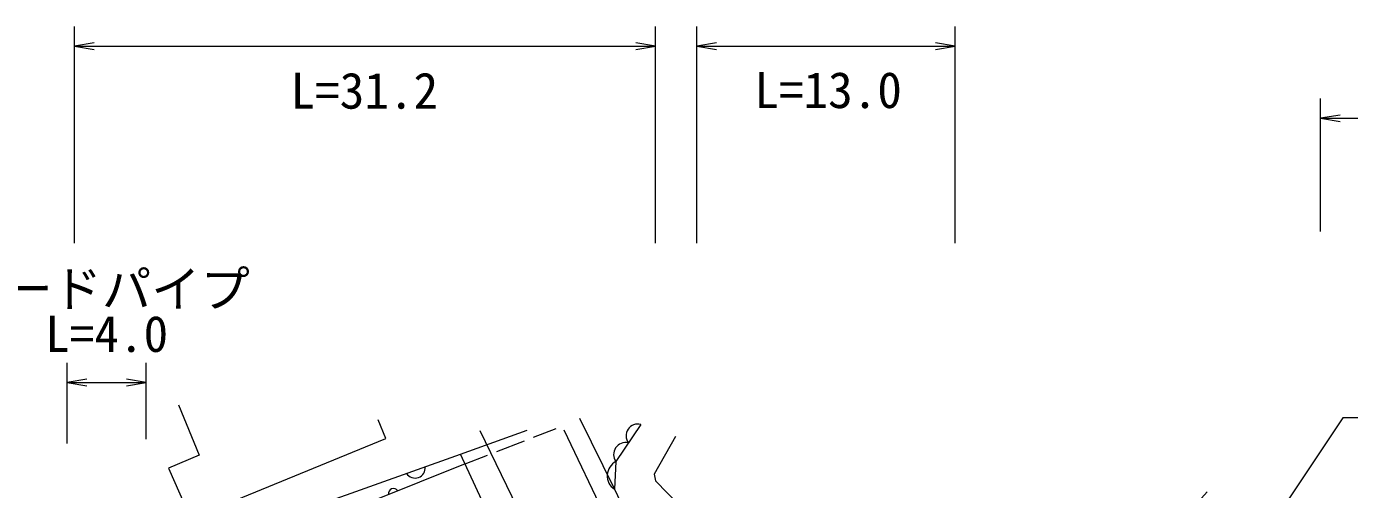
# Model space of a CAD drawing. Units: millimetres at full size, sheet at 1:1000; details may follow other scales. Extents: x 40000 to 680000, y 20000 to 380000.
# Drawn here: x 295882 to 362959, y 310028 to 333519 of the extents above; entities that cross this region are included whole.
import ezdxf
from ezdxf.enums import TextEntityAlignment as Align

# ---------------------------------------------------------------- set-up
doc = ezdxf.new("R2010")
doc.units = ezdxf.units.MM
doc.header["$LTSCALE"] = 1000
doc.layers.add('M-BGD', color=7, linetype='Continuous', lineweight=13)
doc.layers.add('M-STR-HTXT', color=7, linetype='Continuous', lineweight=13)
doc.styles.add('ＭＳ ゴシック', font='')
doc.styles.get('ＭＳ ゴシック').set_extended_font_data('MS Gothic')

# ---------------------------------------------------------------- blocks, each defined once
blk = doc.blocks.new('open_arrow')
at = {"color": 0, "linetype": 'Continuous', "lineweight": -2}
blk.add_lwpolyline([(7.5, 1.25), (0, 0), (7.5, -1.25)], dxfattribs=at)

msp = doc.modelspace()

# ---------------------------------------------------------------- linework, layer by layer
at = {"layer": 'M-BGD'}
for p, q in [((317892, 311828), (321270, 313037)), ((327639, 294966), (318880, 313009)), ((321590, 312680), (322729, 313123)), ((338061, 281813), (323140, 313047)), ((319726, 311955), (321124, 312499)), ((306763, 307862), (317892, 311828)), ((318121, 311331), (307106, 306927)), ((322463, 301924), (317892, 311828)), ((318121, 311331), (319260, 311774))]:
    msp.add_line(p, q, dxfattribs=at)
for points in [[(303589, 314320), (304632, 311781), (303075, 311111), (304414, 308084), (306045, 308707), (305827, 309226), (314094, 312622), (313720, 313557)], [(323912, 313648), (325687, 310042), (330127, 300687)], [(327028, 313334), (325769, 311451), (325687, 310042)], [(328793, 312715), (327699, 310807), (327775, 310476), (333735, 304329), (337083, 301239), (340241, 298815), (342874, 296888), (343561, 296831), (344305, 297117), (355743, 309920)]]:
    msp.add_lwpolyline(points, dxfattribs=at)
for centre, radius, start, end in [((326880, 312752), 601, 75.74316, 216.69821), ((326250, 311810), 601, 75.74316, 216.69821), ((326150, 310722), 823, 117.6011, 235.74918), ((315587, 311126), 512, 212.29613, 6.93536), ((314492, 309819), 256, 34.46827, 189.1075)]:
    msp.add_arc(centre, radius, start, end, dxfattribs=at)
at = {"layer": 'M-STR-HTXT'}
for p, q in [((298320, 322519), (298320, 333519)), ((327773, 322519), (327773, 333519)), ((329875, 322519), (329875, 333519)), ((342972, 322519), (342972, 333519)), ((298320, 332519), (327773, 332519)), ((329875, 332519), (342972, 332519)), ((361489, 323122), (361489, 329859)), ((361489, 328859), (427793, 328859)), ((297944, 312371), (297944, 316459)), ((301954, 312588), (301954, 316459)), ((297944, 315459), (301954, 315459)), ((362615, 313665), (339034, 278332)), ((385937, 313665), (362615, 313665))]:
    msp.add_line(p, q, dxfattribs=at)

# ---------------------------------------------------------------- block references
at = {"layer": 'M-STR-HTXT', "xscale": 133, "yscale": 133}
for p in [(298320, 332519), (329875, 332519), (361489, 328859), (297944, 315459)]:
    msp.add_blockref('open_arrow', p, dxfattribs=at)
at = {"layer": 'M-STR-HTXT', "xscale": 133, "yscale": 133, "rotation": 180}
for p in [(327773, 332519), (342972, 332519), (301954, 315459)]:
    msp.add_blockref('open_arrow', p, dxfattribs=at)

# ---------------------------------------------------------------- texts
at = {"layer": 'M-STR-HTXT', "style": 'ＭＳ ゴシック'}
for s, p in [('L=31.2', (313012, 328799)), ('L=13.0', (336524, 328829)), ('L=4.0', (299949, 316459))]:
    msp.add_text(s, height=1833, dxfattribs=at).set_placement(p, align=Align.BOTTOM_CENTER)
msp.add_text('ガードパイプ', height=1833, dxfattribs=at).set_placement((299707, 320205), align=Align.MIDDLE_CENTER)

doc.saveas('drawing.dxf')
